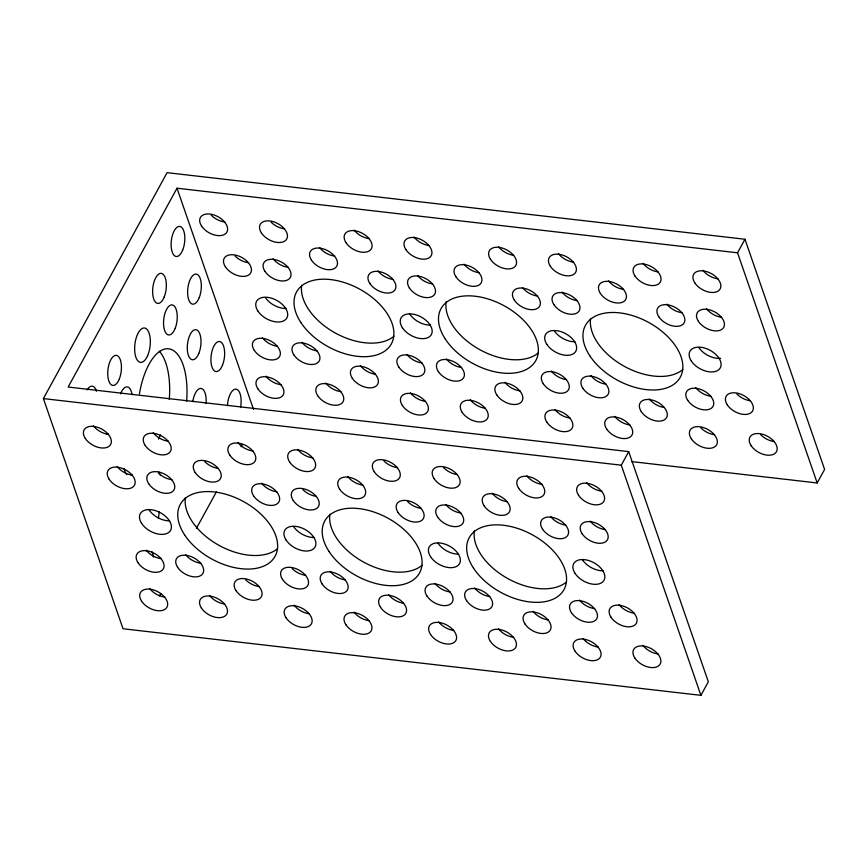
<?xml version="1.0" encoding="UTF-8"?>
<svg xmlns="http://www.w3.org/2000/svg" width="868" height="868" viewBox="0 0 868 868"><rect width="100%" height="100%" fill="white"/><g stroke="black" fill="none" stroke-linecap="round" stroke-linejoin="round"><path stroke-width="1.3" d="M817.179 482.966L737.55 252.805L177.007 188.215L68.16 387.03L628.703 451.62L708.331 681.781L700.91 695.344L123.028 628.747L43.4 398.586L167.09 172.656L744.972 239.253L824.6 469.414L817.179 482.966L631.676 461.592M159.441 595.893L160.743 593.528M196.374 528.438L216.457 491.744M241.087 446.77L242.378 444.405M700.91 695.344L621.282 465.183L628.703 451.62M737.55 252.805L744.972 239.253M43.4 398.586L621.282 465.183M177.007 188.215L253.532 409.425M682.812 369.573A54.044 32.821 28.7 0 1 624.168 366.253A54.044 32.821 28.7 0 1 590.641 318.502M623.593 289.348A15.136 9.19 28.7 0 1 608.479 280.82M682.02 312.697A15.136 9.19 28.7 0 1 666.906 304.158M710.925 396.242A15.136 9.19 28.7 0 1 695.81 387.703M664.465 407.493A15.136 9.19 28.7 0 1 649.351 398.965M606.048 384.155A15.136 9.19 28.7 0 1 590.924 375.627M577.144 300.61A15.136 9.19 28.7 0 1 562.019 292.082M574.941 341.753A17.295 10.503 28.7 0 1 554.294 330.816M720.646 358.321A17.295 10.503 28.7 0 1 698.762 347.471M718.042 278.823A15.136 9.19 28.7 0 1 702.917 270.295M774.343 441.562A15.136 9.19 28.7 0 1 760.802 434.846M570.026 418.029A15.136 9.19 28.7 0 1 554.912 409.501M513.726 255.279A15.136 9.19 28.7 0 1 498.612 246.751M538.334 352.918A54.044 32.821 28.7 0 1 479.689 349.609A54.044 32.821 28.7 0 1 446.174 301.858M479.125 272.704A15.136 9.19 28.7 0 1 464.011 264.176M537.552 296.042A15.136 9.19 28.7 0 1 522.438 287.514M566.457 379.587A15.136 9.19 28.7 0 1 551.332 371.059M519.997 390.85A15.136 9.19 28.7 0 1 504.883 382.321M461.57 367.5A15.136 9.19 28.7 0 1 446.456 358.972M432.676 283.966A15.136 9.19 28.7 0 1 417.551 275.427M430.474 325.109A17.295 10.503 28.7 0 1 409.826 314.173M573.564 262.169A15.136 9.19 28.7 0 1 558.45 253.64M629.875 424.919A15.136 9.19 28.7 0 1 614.75 416.39M425.559 401.374A15.136 9.19 28.7 0 1 410.445 392.846M369.258 238.635A15.136 9.19 28.7 0 1 354.133 230.096M393.866 336.274A54.044 32.821 28.7 0 1 335.222 332.965A54.044 32.821 28.7 0 1 301.695 285.214M334.657 256.049A15.136 9.19 28.7 0 1 319.532 247.521M393.085 279.398A15.136 9.19 28.7 0 1 377.96 270.87M421.978 362.943A15.136 9.19 28.7 0 1 406.864 354.415M375.529 374.206A15.136 9.19 28.7 0 1 360.415 365.678M317.102 350.856A15.136 9.19 28.7 0 1 301.988 342.328M288.198 267.311A15.136 9.19 28.7 0 1 273.084 258.783M286.006 308.466A17.295 10.503 28.7 0 1 265.358 297.529M429.096 245.525A15.136 9.19 28.7 0 1 413.982 236.997M485.396 408.275A15.136 9.19 28.7 0 1 470.282 399.747M281.091 384.73A15.136 9.19 28.7 0 1 265.966 376.202M224.779 221.98A15.136 9.19 28.7 0 1 211.249 215.264M248.606 262.754A15.136 9.19 28.7 0 1 235.076 256.038M277.51 346.299A15.136 9.19 28.7 0 1 262.396 337.76M284.628 228.881A15.136 9.19 28.7 0 1 271.087 222.165M340.929 391.631A15.136 9.19 28.7 0 1 325.815 383.092M750.516 400.799A15.136 9.19 28.7 0 1 736.975 394.083M721.612 317.254A15.136 9.19 28.7 0 1 706.498 308.726M714.494 434.673A15.136 9.19 28.7 0 1 700.964 427.957M658.194 271.923A15.136 9.19 28.7 0 1 643.08 263.395M159.343 351.312A54.25 23.979 -83.4 0 1 169.282 399.356M160.526 434.944A54.25 23.979 -83.4 0 1 158.443 439.11M403.728 603.227A15.136 9.19 28.7 0 1 388.614 594.699M450.177 591.965A15.136 9.19 28.7 0 1 435.063 583.437M421.284 508.42A15.136 9.19 28.7 0 1 407.743 501.704M362.857 485.071A15.136 9.19 28.7 0 1 347.732 476.543M422.065 565.296A54.044 32.821 28.7 0 1 363.421 561.987A54.044 32.821 28.7 0 1 329.894 514.236M397.457 467.657A15.136 9.19 28.7 0 1 383.916 460.941M453.758 630.396A15.136 9.19 28.7 0 1 438.644 621.868M658.063 653.94A15.136 9.19 28.7 0 1 642.949 645.412M601.763 491.19A15.136 9.19 28.7 0 1 586.649 482.662M603.141 570.775A17.295 10.503 28.7 0 1 582.493 559.838M458.673 554.131A17.295 10.503 28.7 0 1 438.025 543.194M460.865 512.988A15.136 9.19 28.7 0 1 445.751 504.449M489.769 596.522A15.136 9.19 28.7 0 1 474.655 587.994M548.196 619.871A15.136 9.19 28.7 0 1 533.082 611.343M594.656 608.609A15.136 9.19 28.7 0 1 579.531 600.081M565.752 525.064A15.136 9.19 28.7 0 1 550.637 516.536M507.324 501.726A15.136 9.19 28.7 0 1 492.21 493.198M566.533 581.951A54.044 32.821 28.7 0 1 507.889 578.63A54.044 32.821 28.7 0 1 474.373 530.88M345.301 579.878A15.136 9.19 28.7 0 1 330.187 571.35M316.397 496.333A15.136 9.19 28.7 0 1 302.867 489.617M457.295 474.546A15.136 9.19 28.7 0 1 443.765 467.83M513.596 637.296A15.136 9.19 28.7 0 1 498.482 628.768M309.29 613.752A15.136 9.19 28.7 0 1 294.165 605.224M252.979 451.002A15.136 9.19 28.7 0 1 237.865 442.474M277.597 548.652A54.044 32.821 28.7 0 1 218.953 545.332A54.044 32.821 28.7 0 1 185.427 497.581M218.378 468.427A15.136 9.19 28.7 0 1 204.848 461.711M276.805 491.776A15.136 9.19 28.7 0 1 261.691 483.248M305.71 575.321A15.136 9.19 28.7 0 1 292.18 568.605M259.261 586.573A15.136 9.19 28.7 0 1 245.72 579.857M200.833 563.234A15.136 9.19 28.7 0 1 185.709 554.706M171.929 479.689A15.136 9.19 28.7 0 1 158.388 472.973M169.727 520.833A17.295 10.503 28.7 0 1 149.079 509.896M312.827 457.903A15.136 9.19 28.7 0 1 297.702 449.374M369.128 620.653A15.136 9.19 28.7 0 1 354.014 612.114M164.811 597.108A15.136 9.19 28.7 0 1 149.697 588.58M108.511 434.358A15.136 9.19 28.7 0 1 93.397 425.83M132.337 475.121A15.136 9.19 28.7 0 1 117.223 466.593M161.242 558.666A15.136 9.19 28.7 0 1 146.128 550.138M168.359 441.248A15.136 9.19 28.7 0 1 153.235 432.72M224.66 603.998A15.136 9.19 28.7 0 1 209.535 595.47M634.248 613.177A15.136 9.19 28.7 0 1 619.123 604.649M605.343 529.632A15.136 9.19 28.7 0 1 590.218 521.104M541.925 484.301A15.136 9.19 28.7 0 1 526.811 475.772M598.226 647.051A15.136 9.19 28.7 0 1 583.112 638.522M314.205 537.487A17.295 10.503 28.7 0 1 293.558 526.55M139.422 393.909A54.25 23.979 -83.4 0 1 169.043 348.86A54.25 23.979 -83.4 0 1 186.62 401.363M192.794 401.613A15.136 6.684 -83.4 0 1 201.094 388.452A15.136 6.684 -83.4 0 1 206.02 403.436M227.459 405.606A15.136 6.684 -83.4 0 1 236.096 389.179A15.136 6.684 -83.4 0 1 240.534 407.493M87.115 389.906A15.136 6.684 -83.4 0 1 96.478 391.262M120.554 393.898A15.136 6.684 -83.4 0 1 132.055 394.658M131.632 474.839A15.136 6.684 -83.4 0 1 131.198 475.132M126.706 474.514A15.136 6.684 -83.4 0 1 126.37 474.112M126.034 473.657A15.136 6.684 -83.4 0 1 124.157 468.384M106.655 434.315A15.136 6.684 -83.4 0 1 107.947 433.859M158.508 471.845A15.136 6.684 -83.4 0 1 160.244 475.154M158.475 518.521A15.136 6.684 -83.4 0 1 159.43 512.001M151.748 551.516A15.136 6.684 -83.4 0 1 153.441 557.137M300.87 322.516A54.044 32.821 28.7 0 0 387.388 348.99A54.044 32.821 28.7 0 0 343.598 282.328A54.044 32.821 28.7 0 0 300.87 322.516M445.349 339.16A54.044 32.821 28.7 0 0 531.856 365.634A54.044 32.821 28.7 0 0 488.066 298.972A54.044 32.821 28.7 0 0 445.349 339.16M589.817 355.804A54.044 32.821 28.7 0 0 676.335 382.289A54.044 32.821 28.7 0 0 632.544 315.616A54.044 32.821 28.7 0 0 589.817 355.804M201.582 226.081A15.136 9.19 28.7 0 0 225.81 233.492A15.136 9.19 28.7 0 0 213.55 214.83A15.136 9.19 28.7 0 0 201.582 226.081M261.431 232.971A15.136 9.19 28.7 0 0 285.648 240.382A15.136 9.19 28.7 0 0 273.387 221.72A15.136 9.19 28.7 0 0 261.431 232.971M311.46 260.15A15.136 9.19 28.7 0 0 335.677 267.561A15.136 9.19 28.7 0 0 323.417 248.899A15.136 9.19 28.7 0 0 311.46 260.15M265 271.413A15.136 9.19 28.7 0 0 289.228 278.823A15.136 9.19 28.7 0 0 276.968 260.161A15.136 9.19 28.7 0 0 265 271.413M225.409 266.845A15.136 9.19 28.7 0 0 249.637 274.255A15.136 9.19 28.7 0 0 237.376 255.593A15.136 9.19 28.7 0 0 225.409 266.845M346.05 242.725A15.136 9.19 28.7 0 0 370.278 250.136A15.136 9.19 28.7 0 0 358.017 231.474A15.136 9.19 28.7 0 0 346.05 242.725M369.876 283.489A15.136 9.19 28.7 0 0 394.105 290.91A15.136 9.19 28.7 0 0 381.844 272.237A15.136 9.19 28.7 0 0 369.876 283.489M405.899 249.615A15.136 9.19 28.7 0 0 430.127 257.036A15.136 9.19 28.7 0 0 417.855 238.364A15.136 9.19 28.7 0 0 405.899 249.615M409.468 288.057A15.136 9.19 28.7 0 0 433.696 295.467A15.136 9.19 28.7 0 0 421.436 276.805A15.136 9.19 28.7 0 0 409.468 288.057M402.405 327.724A17.295 10.503 28.7 0 0 430.094 336.198A17.295 10.503 28.7 0 0 416.076 314.867A17.295 10.503 28.7 0 0 402.405 327.724M398.781 367.034A15.136 9.19 28.7 0 0 423.009 374.455A15.136 9.19 28.7 0 0 410.748 355.782A15.136 9.19 28.7 0 0 398.781 367.034M352.332 378.296A15.136 9.19 28.7 0 0 376.549 385.707A15.136 9.19 28.7 0 0 364.289 367.045A15.136 9.19 28.7 0 0 352.332 378.296M293.905 354.947A15.136 9.19 28.7 0 0 318.133 362.368A15.136 9.19 28.7 0 0 305.861 343.695A15.136 9.19 28.7 0 0 293.905 354.947M257.937 311.08A17.295 10.503 28.7 0 0 285.615 319.554A17.295 10.503 28.7 0 0 271.608 298.223A17.295 10.503 28.7 0 0 257.937 311.08M254.313 350.39A15.136 9.19 28.7 0 0 278.541 357.8A15.136 9.19 28.7 0 0 266.281 339.138A15.136 9.19 28.7 0 0 254.313 350.39M257.883 388.821A15.136 9.19 28.7 0 0 282.111 396.242A15.136 9.19 28.7 0 0 269.85 377.569A15.136 9.19 28.7 0 0 257.883 388.821M317.731 395.721A15.136 9.19 28.7 0 0 341.949 403.132A15.136 9.19 28.7 0 0 329.688 384.47A15.136 9.19 28.7 0 0 317.731 395.721M402.361 405.475A15.136 9.19 28.7 0 0 426.579 412.886A15.136 9.19 28.7 0 0 414.318 394.224A15.136 9.19 28.7 0 0 402.361 405.475M438.373 371.602A15.136 9.19 28.7 0 0 462.601 379.012A15.136 9.19 28.7 0 0 450.34 360.35A15.136 9.19 28.7 0 0 438.373 371.602M462.199 412.365A15.136 9.19 28.7 0 0 486.427 419.786A15.136 9.19 28.7 0 0 474.167 401.114A15.136 9.19 28.7 0 0 462.199 412.365M496.8 394.94A15.136 9.19 28.7 0 0 521.028 402.361A15.136 9.19 28.7 0 0 508.767 383.689A15.136 9.19 28.7 0 0 496.8 394.94M546.829 422.119A15.136 9.19 28.7 0 0 571.057 429.53A15.136 9.19 28.7 0 0 558.797 410.868A15.136 9.19 28.7 0 0 546.829 422.119M543.249 383.689A15.136 9.19 28.7 0 0 567.477 391.099A15.136 9.19 28.7 0 0 555.216 372.437A15.136 9.19 28.7 0 0 543.249 383.689M546.873 344.379A17.295 10.503 28.7 0 0 574.562 352.853A17.295 10.503 28.7 0 0 560.544 331.522A17.295 10.503 28.7 0 0 546.873 344.379M514.355 300.144A15.136 9.19 28.7 0 0 538.572 307.554A15.136 9.19 28.7 0 0 526.312 288.892A15.136 9.19 28.7 0 0 514.355 300.144M455.928 276.794A15.136 9.19 28.7 0 0 480.145 284.205A15.136 9.19 28.7 0 0 467.885 265.543A15.136 9.19 28.7 0 0 455.928 276.794M490.529 259.369A15.136 9.19 28.7 0 0 514.746 266.791A15.136 9.19 28.7 0 0 502.485 248.118A15.136 9.19 28.7 0 0 490.529 259.369M550.366 266.27A15.136 9.19 28.7 0 0 574.594 273.68A15.136 9.19 28.7 0 0 562.334 255.018A15.136 9.19 28.7 0 0 550.366 266.27M553.947 304.701A15.136 9.19 28.7 0 0 578.164 312.122A15.136 9.19 28.7 0 0 565.903 293.449A15.136 9.19 28.7 0 0 553.947 304.701M600.396 293.438A15.136 9.19 28.7 0 0 624.624 300.86A15.136 9.19 28.7 0 0 612.363 282.187A15.136 9.19 28.7 0 0 600.396 293.438M582.84 388.246A15.136 9.19 28.7 0 0 607.068 395.656A15.136 9.19 28.7 0 0 594.808 376.994A15.136 9.19 28.7 0 0 582.84 388.246M606.667 429.02A15.136 9.19 28.7 0 0 630.895 436.43A15.136 9.19 28.7 0 0 618.634 417.758A15.136 9.19 28.7 0 0 606.667 429.02M641.268 411.595A15.136 9.19 28.7 0 0 665.496 419.005A15.136 9.19 28.7 0 0 653.235 400.343A15.136 9.19 28.7 0 0 641.268 411.595M691.297 438.763A15.136 9.19 28.7 0 0 715.525 446.185A15.136 9.19 28.7 0 0 703.264 427.512A15.136 9.19 28.7 0 0 691.297 438.763M751.145 445.664A15.136 9.19 28.7 0 0 775.363 453.074A15.136 9.19 28.7 0 0 763.102 434.412A15.136 9.19 28.7 0 0 751.145 445.664M727.319 404.889A15.136 9.19 28.7 0 0 751.536 412.311A15.136 9.19 28.7 0 0 739.276 393.638A15.136 9.19 28.7 0 0 727.319 404.889M687.727 400.332A15.136 9.19 28.7 0 0 711.944 407.743A15.136 9.19 28.7 0 0 699.684 389.081A15.136 9.19 28.7 0 0 687.727 400.332M691.34 361.023A17.295 10.503 28.7 0 0 719.029 369.497A17.295 10.503 28.7 0 0 705.022 348.166A17.295 10.503 28.7 0 0 691.34 361.023M698.414 321.344A15.136 9.19 28.7 0 0 722.632 328.766A15.136 9.19 28.7 0 0 710.371 310.093A15.136 9.19 28.7 0 0 698.414 321.344M658.823 316.787A15.136 9.19 28.7 0 0 683.051 324.198A15.136 9.19 28.7 0 0 670.79 305.536A15.136 9.19 28.7 0 0 658.823 316.787M634.996 276.024A15.136 9.19 28.7 0 0 659.224 283.435A15.136 9.19 28.7 0 0 646.964 264.773A15.136 9.19 28.7 0 0 634.996 276.024M694.834 282.914A15.136 9.19 28.7 0 0 719.062 290.324A15.136 9.19 28.7 0 0 706.802 271.662A15.136 9.19 28.7 0 0 694.834 282.914M329.07 551.538A54.044 32.821 28.7 0 0 415.588 578.012A54.044 32.821 28.7 0 0 371.797 511.35A54.044 32.821 28.7 0 0 329.07 551.538M184.602 534.883A54.044 32.821 28.7 0 0 271.12 561.368A54.044 32.821 28.7 0 0 227.329 494.706A54.044 32.821 28.7 0 0 184.602 534.883M473.537 568.182A54.044 32.821 28.7 0 0 560.055 594.656A54.044 32.821 28.7 0 0 516.265 527.994A54.044 32.821 28.7 0 0 473.537 568.182M434.098 478.637A15.136 9.19 28.7 0 0 458.315 486.058A15.136 9.19 28.7 0 0 446.054 467.385A15.136 9.19 28.7 0 0 434.098 478.637M437.667 517.078A15.136 9.19 28.7 0 0 461.895 524.489A15.136 9.19 28.7 0 0 449.635 505.827A15.136 9.19 28.7 0 0 437.667 517.078M430.604 556.746A17.295 10.503 28.7 0 0 458.293 565.22A17.295 10.503 28.7 0 0 444.275 543.889A17.295 10.503 28.7 0 0 430.604 556.746M426.98 596.056A15.136 9.19 28.7 0 0 451.208 603.477A15.136 9.19 28.7 0 0 438.948 584.804A15.136 9.19 28.7 0 0 426.98 596.056M466.572 600.623A15.136 9.19 28.7 0 0 490.8 608.034A15.136 9.19 28.7 0 0 478.539 589.372A15.136 9.19 28.7 0 0 466.572 600.623M490.398 641.387A15.136 9.19 28.7 0 0 514.626 648.808A15.136 9.19 28.7 0 0 502.366 630.135A15.136 9.19 28.7 0 0 490.398 641.387M484.127 505.816A15.136 9.19 28.7 0 0 508.344 513.227A15.136 9.19 28.7 0 0 496.084 494.565A15.136 9.19 28.7 0 0 484.127 505.816M518.728 488.391A15.136 9.19 28.7 0 0 542.945 495.812A15.136 9.19 28.7 0 0 530.684 477.14A15.136 9.19 28.7 0 0 518.728 488.391M542.554 529.165A15.136 9.19 28.7 0 0 566.771 536.576A15.136 9.19 28.7 0 0 554.511 517.914A15.136 9.19 28.7 0 0 542.554 529.165M578.565 495.292A15.136 9.19 28.7 0 0 602.793 502.702A15.136 9.19 28.7 0 0 590.533 484.04A15.136 9.19 28.7 0 0 578.565 495.292M582.135 533.722A15.136 9.19 28.7 0 0 606.363 541.144A15.136 9.19 28.7 0 0 594.103 522.471A15.136 9.19 28.7 0 0 582.135 533.722M575.072 573.401A17.295 10.503 28.7 0 0 602.761 581.875A17.295 10.503 28.7 0 0 588.743 560.544A17.295 10.503 28.7 0 0 575.072 573.401M611.039 617.267A15.136 9.19 28.7 0 0 635.267 624.678A15.136 9.19 28.7 0 0 623.007 606.016A15.136 9.19 28.7 0 0 611.039 617.267M634.866 658.042A15.136 9.19 28.7 0 0 659.094 665.452A15.136 9.19 28.7 0 0 646.834 646.79A15.136 9.19 28.7 0 0 634.866 658.042M575.028 651.141A15.136 9.19 28.7 0 0 599.256 658.552A15.136 9.19 28.7 0 0 586.996 639.89A15.136 9.19 28.7 0 0 575.028 651.141M571.448 612.71A15.136 9.19 28.7 0 0 595.676 620.121A15.136 9.19 28.7 0 0 583.415 601.459A15.136 9.19 28.7 0 0 571.448 612.71M524.999 623.962A15.136 9.19 28.7 0 0 549.227 631.383A15.136 9.19 28.7 0 0 536.966 612.71A15.136 9.19 28.7 0 0 524.999 623.962M430.561 634.497A15.136 9.19 28.7 0 0 454.778 641.908A15.136 9.19 28.7 0 0 442.517 623.246A15.136 9.19 28.7 0 0 430.561 634.497M380.531 607.318A15.136 9.19 28.7 0 0 404.748 614.728A15.136 9.19 28.7 0 0 392.488 596.066A15.136 9.19 28.7 0 0 380.531 607.318M345.931 624.743A15.136 9.19 28.7 0 0 370.148 632.154A15.136 9.19 28.7 0 0 357.887 613.492A15.136 9.19 28.7 0 0 345.931 624.743M322.104 583.969A15.136 9.19 28.7 0 0 346.321 591.39A15.136 9.19 28.7 0 0 334.061 572.717A15.136 9.19 28.7 0 0 322.104 583.969M282.512 579.412A15.136 9.19 28.7 0 0 306.74 586.822A15.136 9.19 28.7 0 0 294.48 568.16A15.136 9.19 28.7 0 0 282.512 579.412M286.136 540.102A17.295 10.503 28.7 0 0 313.815 548.576A17.295 10.503 28.7 0 0 299.807 527.245A17.295 10.503 28.7 0 0 286.136 540.102M398.076 512.511A15.136 9.19 28.7 0 0 422.304 519.932A15.136 9.19 28.7 0 0 410.043 501.259A15.136 9.19 28.7 0 0 398.076 512.511M374.249 471.747A15.136 9.19 28.7 0 0 398.477 479.158A15.136 9.19 28.7 0 0 386.217 460.496A15.136 9.19 28.7 0 0 374.249 471.747M339.648 489.172A15.136 9.19 28.7 0 0 363.876 496.583A15.136 9.19 28.7 0 0 351.616 477.921A15.136 9.19 28.7 0 0 339.648 489.172M293.2 500.435A15.136 9.19 28.7 0 0 317.428 507.845A15.136 9.19 28.7 0 0 305.167 489.183A15.136 9.19 28.7 0 0 293.2 500.435M253.608 495.867A15.136 9.19 28.7 0 0 277.836 503.277A15.136 9.19 28.7 0 0 265.575 484.615A15.136 9.19 28.7 0 0 253.608 495.867M289.63 461.993A15.136 9.19 28.7 0 0 313.847 469.414A15.136 9.19 28.7 0 0 301.587 450.742A15.136 9.19 28.7 0 0 289.63 461.993M229.781 455.103A15.136 9.19 28.7 0 0 254.009 462.514A15.136 9.19 28.7 0 0 241.749 443.852A15.136 9.19 28.7 0 0 229.781 455.103M195.181 472.517A15.136 9.19 28.7 0 0 219.409 479.939A15.136 9.19 28.7 0 0 207.148 461.266A15.136 9.19 28.7 0 0 195.181 472.517M148.732 483.78A15.136 9.19 28.7 0 0 172.949 491.201A15.136 9.19 28.7 0 0 160.688 472.528A15.136 9.19 28.7 0 0 148.732 483.78M109.14 479.223A15.136 9.19 28.7 0 0 133.368 486.633A15.136 9.19 28.7 0 0 121.097 467.971A15.136 9.19 28.7 0 0 109.14 479.223M145.151 445.349A15.136 9.19 28.7 0 0 169.379 452.76A15.136 9.19 28.7 0 0 157.119 434.098A15.136 9.19 28.7 0 0 145.151 445.349M85.314 438.449A15.136 9.19 28.7 0 0 109.542 445.87A15.136 9.19 28.7 0 0 97.281 427.197A15.136 9.19 28.7 0 0 85.314 438.449M141.658 523.458A17.295 10.503 28.7 0 0 169.347 531.932A17.295 10.503 28.7 0 0 155.339 510.601A17.295 10.503 28.7 0 0 141.658 523.458M286.082 617.842A15.136 9.19 28.7 0 0 310.31 625.264A15.136 9.19 28.7 0 0 298.049 606.591A15.136 9.19 28.7 0 0 286.082 617.842M236.053 590.674A15.136 9.19 28.7 0 0 260.281 598.085A15.136 9.19 28.7 0 0 248.02 579.423A15.136 9.19 28.7 0 0 236.053 590.674M201.452 608.099A15.136 9.19 28.7 0 0 225.68 615.51A15.136 9.19 28.7 0 0 213.419 596.848A15.136 9.19 28.7 0 0 201.452 608.099M177.636 567.325A15.136 9.19 28.7 0 0 201.853 574.746A15.136 9.19 28.7 0 0 189.593 556.073A15.136 9.19 28.7 0 0 177.636 567.325M138.045 562.768A15.136 9.19 28.7 0 0 162.262 570.178A15.136 9.19 28.7 0 0 150.001 551.516A15.136 9.19 28.7 0 0 138.045 562.768M141.614 601.198A15.136 9.19 28.7 0 0 165.842 608.62A15.136 9.19 28.7 0 0 153.582 589.947A15.136 9.19 28.7 0 0 141.614 601.198M222.512 365.113A15.136 6.684 -83.4 0 0 219.734 341.536A15.136 6.684 -83.4 0 0 211.108 362.943A15.136 6.684 -83.4 0 0 222.512 365.113M182.649 250.179A15.136 6.684 -83.4 0 0 180.001 226.472A15.136 6.684 -83.4 0 0 171.278 247.706A15.136 6.684 -83.4 0 0 182.649 250.179M164.258 296.856A15.136 6.684 -83.4 0 0 161.372 273.377A15.136 6.684 -83.4 0 0 152.822 294.936A15.136 6.684 -83.4 0 0 164.258 296.856M175.227 328.234A15.136 6.684 -83.4 0 0 172.189 304.907A15.136 6.684 -83.4 0 0 163.759 326.65A15.136 6.684 -83.4 0 0 175.227 328.234M199.228 297.626A15.136 6.684 -83.4 0 0 196.374 274.114A15.136 6.684 -83.4 0 0 187.803 295.608A15.136 6.684 -83.4 0 0 199.228 297.626M198.826 353.406A15.136 6.684 -83.4 0 0 196.146 329.731A15.136 6.684 -83.4 0 0 187.455 351.008A15.136 6.684 -83.4 0 0 198.826 353.406M119.361 378.86A15.136 6.684 -83.4 0 0 116.464 355.392A15.136 6.684 -83.4 0 0 107.925 376.94A15.136 6.684 -83.4 0 0 119.361 378.86M147.582 355.728A17.295 7.638 -83.4 0 0 145.119 328.126A17.295 7.638 -83.4 0 0 134.768 351.638A17.295 7.638 -83.4 0 0 147.582 355.728"/></g></svg>
